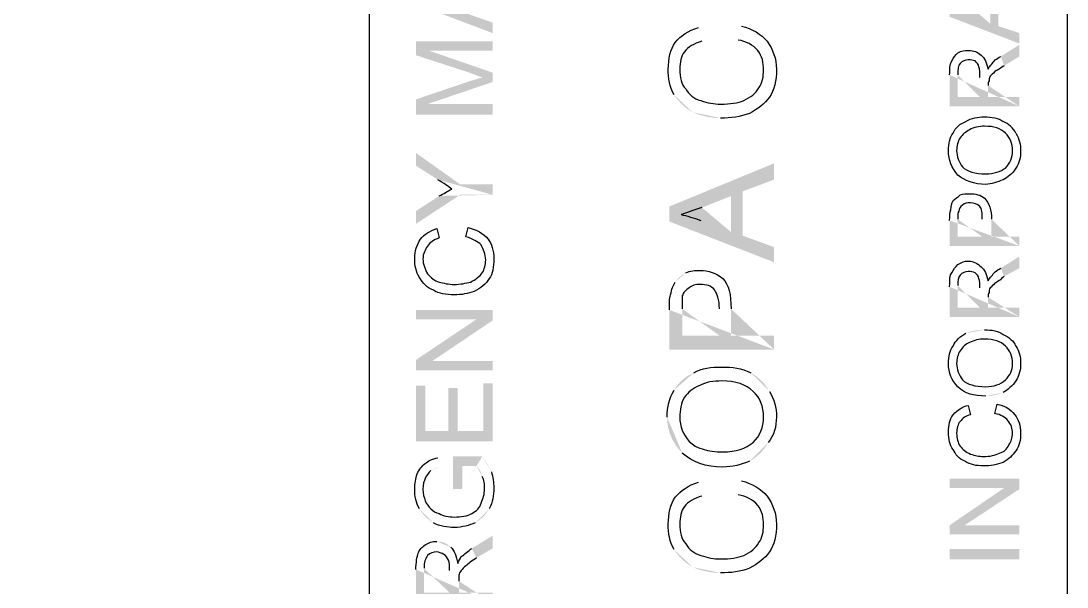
# Model space of a CAD drawing. Header units: feet. Extents: x -88.4 to -52.7, y -30 to -2.4.
# Drawn here: x -54.986 to -53.485, y -10.861 to -10.049 of the extents above; entities that cross this region are included whole.
import ezdxf

# ---------------------------------------------------------------- set-up
doc = ezdxf.new("R2010")
doc.units = ezdxf.units.FT
doc.header["$LTSCALE"] = 0.3
doc.header["$MEASUREMENT"] = 0
doc.layers.add('PDF_Geometry', color=7, linetype='Continuous')
doc.layers.add('PDF_Solid Fills', color=7, linetype='Continuous')

msp = doc.modelspace()

# ---------------------------------------------------------------- hatches: boundary and pattern name
at = {"layer": 'PDF_Solid Fills', "transparency": 33554559}
h = msp.add_hatch(color=256, dxfattribs=at)
h.paths.add_polyline_path([(-54.3095, -10.0662), (-54.4196, -10.0245), (-54.4196, -10.0095), (-54.3095, -9.9627), (-54.3095, -9.9794), (-54.3429, -9.9927), (-54.3429, -10.0395), (-54.3095, -10.0511)], flags=0)
h.paths.add_polyline_path([(-54.3545, -10.0345), (-54.3545, -9.9978), (-54.3846, -10.0095)], flags=0)
h.paths.add_polyline_path([(-54.408, -10.0161, 0.021502), (-54.3846, -10.0095)], flags=0)
h.paths.add_polyline_path([(-54.3863, -10.0228), (-54.3545, -10.0345)], flags=0)
h = msp.add_hatch(color=256, dxfattribs=at)
h.paths.add_polyline_path([(-53.5538, -10.0812), (-53.6539, -10.0428), (-53.6539, -10.0278), (-53.5538, -9.9877), (-53.5538, -10.0028), (-53.5839, -10.0145), (-53.5839, -10.0561), (-53.5538, -10.0662)], flags=0)
h.paths.add_polyline_path([(-53.5956, -10.0528), (-53.5956, -10.0178), (-53.6222, -10.0295)], flags=0)
h.paths.add_polyline_path([(-53.6239, -10.0411), (-53.5956, -10.0528)], flags=0)
h = msp.add_hatch(color=256, dxfattribs=at)
h.paths.add_polyline_path([(-53.9575, -10.0762), (-53.9525, -10.0562)], flags=0)
h.paths.add_polyline_path([(-54.0226, -10.1798, 0.101821), (-53.9825, -10.1881)], flags=0)
h.paths.add_polyline_path([(-54.0493, -10.1547, 0.121522), (-54.0226, -10.1798)], flags=0)
h.paths.add_polyline_path([(-54.0142, -10.0579), (-54.0092, -10.0779)], flags=0)
for points in [[(-54.3095, -10.183), (-54.4196, -10.183), (-54.4196, -10.1613), (-54.3412, -10.1347), (-54.3412, -10.1347, 0.02074), (-54.3245, -10.1297), (-54.3245, -10.1297, -0.012173), (-54.3429, -10.1229), (-54.3429, -10.1229), (-54.4196, -10.0979), (-54.4196, -10.0779), (-54.3095, -10.0779), (-54.3095, -10.0912), (-54.4013, -10.0912), (-54.3095, -10.1229), (-54.3095, -10.1363), (-54.403, -10.168), (-54.3095, -10.168)], [(-54.3095, -10.5503), (-54.4196, -10.5503), (-54.4196, -10.5352), (-54.3329, -10.4769), (-54.4196, -10.4769), (-54.4196, -10.4634), (-54.3095, -10.4634), (-54.3095, -10.4785), (-54.3963, -10.5369), (-54.3095, -10.5369)], [(-54.3095, -10.6521), (-54.4196, -10.6521), (-54.4196, -10.572), (-54.4063, -10.572), (-54.4063, -10.6371), (-54.373, -10.6371), (-54.373, -10.5753), (-54.3596, -10.5753), (-54.3596, -10.6371), (-54.3229, -10.6371), (-54.3229, -10.5686), (-54.3095, -10.5686)], [(-53.5538, -10.7856), (-53.6539, -10.7856), (-53.6539, -10.7723), (-53.5756, -10.7188), (-53.6539, -10.7188), (-53.6539, -10.7055), (-53.5538, -10.7055), (-53.5538, -10.7205), (-53.6322, -10.7723), (-53.5538, -10.7723)]]:
    msp.add_hatch(color=256, dxfattribs=at).paths.add_polyline_path(points)
h = msp.add_hatch(color=256, dxfattribs=at)
h.paths.add_polyline_path([(-53.5538, -10.1713), (-53.6539, -10.1713), (-53.6539, -10.1262)], flags=0)
h.paths.add_polyline_path([(-53.5806, -10.0996), (-53.5538, -10.0829), (-53.5538, -10.0996), (-53.5756, -10.1129)], flags=0)
h.paths.add_polyline_path([(-53.5989, -10.1413), (-53.5989, -10.158), (-53.5538, -10.158), (-53.5538, -10.1713)], flags=0)
h.paths.add_polyline_path([(-53.6106, -10.158), (-53.6106, -10.1297)], flags=0)
h.paths.add_polyline_path([(-53.6422, -10.1262), (-53.6422, -10.158), (-53.6106, -10.158)], flags=0)
h = msp.add_hatch(color=256, dxfattribs=at)
h.paths.add_polyline_path([(-54.3095, -10.2982), (-54.3562, -10.2982), (-54.4196, -10.34), (-54.4196, -10.3216), (-54.3863, -10.2999)], flags=0)
h.paths.add_polyline_path([(-54.388, -10.2766), (-54.4196, -10.2564), (-54.4196, -10.2381), (-54.3562, -10.2832), (-54.3095, -10.2832), (-54.3095, -10.2982)], flags=0)
h = msp.add_hatch(color=256, dxfattribs=at)
h.paths.add_polyline_path([(-53.9058, -10.395), (-54.056, -10.3366), (-54.056, -10.3149), (-53.9058, -10.2531), (-53.9058, -10.2764), (-53.9509, -10.2932), (-53.9509, -10.3567), (-53.9058, -10.3733)], flags=0)
h.paths.add_polyline_path([(-53.9675, -10.3517), (-53.9675, -10.2999), (-54.0092, -10.3166)], flags=0)
h.paths.add_polyline_path([(-54.0109, -10.3349), (-53.9675, -10.3517)], flags=0)
h = msp.add_hatch(color=256, dxfattribs=at)
h.paths.add_polyline_path([(-53.5538, -10.3717), (-53.6539, -10.3717), (-53.6539, -10.335)], flags=0)
h.paths.add_polyline_path([(-53.5939, -10.3332), (-53.5939, -10.3583), (-53.5538, -10.3583), (-53.5538, -10.3717)], flags=0)
h.paths.add_polyline_path([(-53.6072, -10.3583), (-53.6072, -10.3332)], flags=0)
h.paths.add_polyline_path([(-53.6422, -10.3332), (-53.6422, -10.3583), (-53.6072, -10.3583)], flags=0)
h = msp.add_hatch(color=256, dxfattribs=at)
h.paths.add_polyline_path([(-53.5538, -10.4735), (-53.6539, -10.4735), (-53.6539, -10.4301)], flags=0)
h.paths.add_polyline_path([(-53.5806, -10.4034), (-53.5538, -10.3867), (-53.5538, -10.4034), (-53.5756, -10.4151)], flags=0)
h.paths.add_polyline_path([(-53.5989, -10.4451), (-53.5989, -10.4601), (-53.5538, -10.4601), (-53.5538, -10.4735)], flags=0)
h.paths.add_polyline_path([(-53.6106, -10.4601), (-53.6106, -10.4318)], flags=0)
h.paths.add_polyline_path([(-53.6422, -10.4284), (-53.6422, -10.4601), (-53.6106, -10.4601)], flags=0)
h = msp.add_hatch(color=256, dxfattribs=at)
h.paths.add_polyline_path([(-53.9058, -10.5202), (-54.056, -10.5202), (-54.056, -10.4634)], flags=0)
h.paths.add_polyline_path([(-54.0326, -10.4101, 0.129651), (-54.0476, -10.4234)], flags=0)
h.paths.add_polyline_path([(-53.9675, -10.4618), (-53.9675, -10.5002), (-53.9058, -10.5002), (-53.9058, -10.5202)], flags=0)
h.paths.add_polyline_path([(-53.9842, -10.5002), (-53.9842, -10.4618)], flags=0)
h.paths.add_polyline_path([(-54.0376, -10.4618), (-54.0376, -10.5002), (-53.9842, -10.5002)], flags=0)
h = msp.add_hatch(color=256, dxfattribs=at)
h.paths.add_polyline_path([(-53.6039, -10.4919, 0.099135), (-53.6306, -10.4969)], flags=0)
h.paths.add_polyline_path([(-53.6022, -10.587, 0.096189), (-53.5772, -10.582)], flags=0)
h = msp.add_hatch(color=256, dxfattribs=at)
h.paths.add_polyline_path([(-54.0593, -10.6171, 0.199149), (-54.0376, -10.6687)], flags=0)
h.paths.add_polyline_path([(-54.021, -10.5536, 0.164911), (-54.0493, -10.5786)], flags=0)
h.paths.add_polyline_path([(-53.9125, -10.5803, 0.140625), (-53.9392, -10.5536)], flags=0)
h.paths.add_polyline_path([(-53.9409, -10.6805, 0.138891), (-53.9142, -10.6537)], flags=0)
h = msp.add_hatch(color=256, dxfattribs=at)
h.paths.add_polyline_path([(-54.3529, -10.7205), (-54.3663, -10.7205), (-54.3663, -10.6737), (-54.3245, -10.6737)], flags=0)
h.paths.add_polyline_path([(-54.3112, -10.6955, 0.040188), (-54.3245, -10.6737)], flags=0)
h.paths.add_polyline_path([(-54.3345, -10.7689, 0.125), (-54.3145, -10.7489)], flags=0)
h.paths.add_polyline_path([(-54.4146, -10.7489, 0.125), (-54.3946, -10.7689)], flags=0)
h.paths.add_polyline_path([(-54.388, -10.6754), (-54.3846, -10.6888)], flags=0)
h.paths.add_polyline_path([(-54.3846, -10.6888, 0.063349), (-54.398, -10.6938)], flags=0)
h.paths.add_polyline_path([(-54.3245, -10.7022, 0.13556), (-54.3329, -10.6872)], flags=0)
h.paths.add_polyline_path([(-54.3329, -10.6872), (-54.3529, -10.6872), (-54.3529, -10.7205)], flags=0)
h = msp.add_hatch(color=256, dxfattribs=at)
h.paths.add_polyline_path([(-53.9575, -10.7288), (-53.9525, -10.7088)], flags=0)
h.paths.add_polyline_path([(-54.0226, -10.8324, 0.101821), (-53.9825, -10.8407)], flags=0)
h.paths.add_polyline_path([(-54.0493, -10.8073, 0.121522), (-54.0226, -10.8324)], flags=0)
h.paths.add_polyline_path([(-54.0142, -10.7105), (-54.0092, -10.7305)], flags=0)
h = msp.add_hatch(color=256, dxfattribs=at)
h.paths.add_polyline_path([(-54.3095, -10.8842), (-54.4196, -10.8842), (-54.4196, -10.8357)], flags=0)
h.paths.add_polyline_path([(-54.3696, -10.8039, 0.204455), (-54.3896, -10.7956)], flags=0)
h.paths.add_polyline_path([(-54.3395, -10.8056), (-54.3095, -10.7873), (-54.3095, -10.8056), (-54.3329, -10.8191)], flags=0)
h.paths.add_polyline_path([(-54.358, -10.8524), (-54.358, -10.8691), (-54.3095, -10.8691), (-54.3095, -10.8842)], flags=0)
h.paths.add_polyline_path([(-54.3713, -10.8691), (-54.3713, -10.8374)], flags=0)
h.paths.add_polyline_path([(-54.408, -10.8341), (-54.408, -10.8691), (-54.3713, -10.8691)], flags=0)

# ---------------------------------------------------------------- linework, layer by layer
at = {"layer": 'PDF_Geometry', "lineweight": 25}
msp.add_lwpolyline([(-68.9998, -12.4632), (-68.9998, -2.4479), (-53.4855, -2.4479), (-53.4855, -12.4632)], close=True, dxfattribs=at)
for points in [[(-54.4864, -12.4632), (-54.4864, -2.4479)], [(-54.3896, -10.3467), (-54.3863, -10.36)], [(-54.3479, -10.3583), (-54.3445, -10.345)], [(-53.6272, -10.6003), (-53.6239, -10.6137)], [(-53.5889, -10.6121), (-53.5856, -10.5986)]]:
    msp.add_lwpolyline(points, dxfattribs=at)
msp.add_lwpolyline([(-53.5588, -10.2098, 0.177917), (-53.5772, -10.193)], format="xyb", dxfattribs=at)
for points in [[(-54.0476, -10.0796), (-54.0393, -10.0696), (-54.0293, -10.0629), (-54.0142, -10.0579)], [(-53.9525, -10.0562), (-53.9375, -10.0596), (-53.9242, -10.0679), (-53.9159, -10.0779)], [(-54.0576, -10.118), (-54.0576, -10.103), (-54.0543, -10.0896), (-54.0476, -10.0796)], [(-54.0092, -10.0779), (-54.021, -10.0812), (-54.0293, -10.0862), (-54.0343, -10.093)], [(-53.9292, -10.0912), (-53.9359, -10.0829), (-53.9459, -10.0779), (-53.9575, -10.0762)], [(-53.9159, -10.0779), (-53.9074, -10.0896), (-53.9024, -10.103), (-53.9024, -10.118)], [(-54.0343, -10.093), (-54.0393, -10.0997), (-54.041, -10.108), (-54.041, -10.118)], [(-53.9209, -10.1197), (-53.9209, -10.108), (-53.9225, -10.0997), (-53.9292, -10.0912)], [(-53.6506, -10.1062), (-53.6489, -10.1012), (-53.6456, -10.0979), (-53.6422, -10.0946)], [(-53.6422, -10.0946), (-53.6372, -10.0912), (-53.6322, -10.0912), (-53.6272, -10.0912)], [(-53.6272, -10.0912), (-53.6189, -10.0912), (-53.6139, -10.0929), (-53.6089, -10.0979)], [(-53.6089, -10.0979), (-53.6039, -10.1012), (-53.6006, -10.1096), (-53.5989, -10.1179)], [(-53.5939, -10.1112), (-53.5906, -10.1062), (-53.5872, -10.1029), (-53.5806, -10.0996)], [(-53.6539, -10.1262), (-53.6539, -10.1179), (-53.6539, -10.1112), (-53.6506, -10.1062)], [(-53.6389, -10.1096), (-53.6422, -10.1129), (-53.6422, -10.1179), (-53.6422, -10.1262)], [(-53.6272, -10.1046), (-53.6322, -10.1046), (-53.6356, -10.1062), (-53.6389, -10.1096)], [(-53.6172, -10.1062), (-53.6206, -10.1046), (-53.6239, -10.1046), (-53.6272, -10.1046)], [(-53.6122, -10.1146), (-53.6122, -10.1112), (-53.6156, -10.1079), (-53.6172, -10.1062)], [(-53.6106, -10.1297), (-53.6106, -10.1229), (-53.6106, -10.1179), (-53.6122, -10.1146)], [(-53.5989, -10.1179), (-53.5972, -10.1146), (-53.5956, -10.1129), (-53.5939, -10.1112)], [(-53.5756, -10.1129), (-53.5806, -10.1162), (-53.5856, -10.1196), (-53.5889, -10.1212)], [(-54.0493, -10.1547), (-54.056, -10.143), (-54.0576, -10.1313), (-54.0576, -10.118)], [(-54.041, -10.118), (-54.041, -10.1297), (-54.0393, -10.1397), (-54.0326, -10.1463)], [(-53.9275, -10.1447), (-53.9225, -10.138), (-53.9209, -10.128), (-53.9209, -10.1197)], [(-53.9024, -10.118), (-53.9024, -10.1347), (-53.9058, -10.148), (-53.9125, -10.158)], [(-53.5956, -10.1279), (-53.5972, -10.1313), (-53.5972, -10.133), (-53.5972, -10.1347)], [(-53.5889, -10.1212), (-53.5922, -10.1246), (-53.5939, -10.1262), (-53.5956, -10.1279)], [(-53.9492, -10.1631), (-53.9392, -10.158), (-53.9325, -10.153), (-53.9275, -10.1447)], [(-53.5972, -10.1347), (-53.5989, -10.1363), (-53.5989, -10.138), (-53.5989, -10.1413)], [(-54.0326, -10.1463), (-54.0276, -10.1547), (-54.021, -10.1598), (-54.0109, -10.1631)], [(-53.9125, -10.158), (-53.9192, -10.1681), (-53.9292, -10.1748), (-53.9409, -10.1814)], [(-54.0109, -10.1631), (-54.0009, -10.1664), (-53.9925, -10.1681), (-53.9825, -10.1681)], [(-53.9825, -10.1681), (-53.9692, -10.1681), (-53.9575, -10.1664), (-53.9492, -10.1631)], [(-53.9409, -10.1814), (-53.9542, -10.1864), (-53.9675, -10.1881), (-53.9825, -10.1881)], [(-53.6306, -10.193), (-53.6222, -10.188), (-53.6139, -10.1863), (-53.6039, -10.1863)], [(-53.6039, -10.1863), (-53.5939, -10.1863), (-53.5839, -10.188), (-53.5772, -10.193)], [(-53.6489, -10.2098), (-53.6456, -10.2014), (-53.6389, -10.1963), (-53.6306, -10.193)], [(-53.6256, -10.2048), (-53.6306, -10.2081), (-53.6356, -10.2114), (-53.6389, -10.2164)], [(-53.6039, -10.1998), (-53.6122, -10.1998), (-53.6189, -10.2014), (-53.6256, -10.2048)], [(-53.5739, -10.2098), (-53.5806, -10.2031), (-53.5906, -10.1998), (-53.6039, -10.1998)], [(-53.6556, -10.2348), (-53.6556, -10.2248), (-53.6539, -10.2164), (-53.6489, -10.2098)], [(-53.6389, -10.2164), (-53.6422, -10.2214), (-53.6439, -10.2281), (-53.6439, -10.2348)], [(-53.5638, -10.2348), (-53.5638, -10.2248), (-53.5671, -10.2164), (-53.5739, -10.2098)], [(-53.5588, -10.2098), (-53.5538, -10.2181), (-53.5521, -10.2264), (-53.5521, -10.2348)], [(-53.6422, -10.2699), (-53.6506, -10.2598), (-53.6556, -10.2481), (-53.6556, -10.2348)], [(-53.6439, -10.2348), (-53.6439, -10.2431), (-53.6406, -10.2514), (-53.6356, -10.2581)], [(-53.5739, -10.2598), (-53.5671, -10.2531), (-53.5638, -10.2448), (-53.5638, -10.2348)], [(-53.5521, -10.2348), (-53.5521, -10.2448), (-53.5538, -10.2531), (-53.5588, -10.2598)], [(-53.6356, -10.2581), (-53.6289, -10.2648), (-53.6172, -10.2682), (-53.6022, -10.2682)], [(-53.6022, -10.2682), (-53.5906, -10.2682), (-53.5806, -10.2648), (-53.5739, -10.2598)], [(-53.5588, -10.2598), (-53.5638, -10.2682), (-53.5705, -10.2732), (-53.5772, -10.2766)], [(-54.368, -10.2899), (-54.373, -10.2866), (-54.3796, -10.2816), (-54.388, -10.2766)], [(-53.6022, -10.2832), (-53.6189, -10.2832), (-53.6322, -10.2782), (-53.6422, -10.2699)], [(-53.5772, -10.2766), (-53.5856, -10.2799), (-53.5939, -10.2832), (-53.6022, -10.2832)], [(-54.3863, -10.2999), (-54.3796, -10.2966), (-54.3746, -10.2932), (-54.368, -10.2899)], [(-53.6522, -10.3199), (-53.6522, -10.3149), (-53.6506, -10.3099), (-53.6489, -10.3066)], [(-53.6489, -10.3066), (-53.6456, -10.3032), (-53.6422, -10.3016), (-53.6389, -10.2982)], [(-53.6389, -10.2982), (-53.6339, -10.2966), (-53.6306, -10.2966), (-53.6256, -10.2966)], [(-53.6239, -10.3099), (-53.6289, -10.3099), (-53.6322, -10.3099), (-53.6356, -10.3132)], [(-53.6256, -10.2966), (-53.6172, -10.2966), (-53.6089, -10.2982), (-53.6039, -10.3032)], [(-53.6106, -10.3149), (-53.6139, -10.3116), (-53.6189, -10.3099), (-53.6239, -10.3099)], [(-53.6039, -10.3032), (-53.5972, -10.3099), (-53.5939, -10.3199), (-53.5939, -10.3332)], [(-54.0092, -10.3166), (-54.021, -10.3199), (-54.0326, -10.3249), (-54.0393, -10.3266)], [(-53.6539, -10.335), (-53.6539, -10.3282), (-53.6539, -10.3232), (-53.6522, -10.3199)], [(-53.6406, -10.3216), (-53.6422, -10.3232), (-53.6422, -10.3266), (-53.6422, -10.3332)], [(-53.6356, -10.3132), (-53.6389, -10.3149), (-53.6406, -10.3182), (-53.6406, -10.3216)], [(-53.6072, -10.3332), (-53.6072, -10.3249), (-53.6072, -10.3182), (-53.6106, -10.3149)], [(-54.0393, -10.3266), (-54.031, -10.3282), (-54.021, -10.3316), (-54.0109, -10.3349)], [(-54.413, -10.3617), (-54.408, -10.355), (-54.3996, -10.35), (-54.3896, -10.3467)], [(-54.3445, -10.345), (-54.3329, -10.3483), (-54.3229, -10.3533), (-54.3162, -10.3617)], [(-54.4213, -10.39), (-54.4213, -10.3783), (-54.418, -10.37), (-54.413, -10.3617)], [(-54.3863, -10.36), (-54.3946, -10.3633), (-54.3996, -10.3667), (-54.403, -10.3717)], [(-54.3262, -10.37), (-54.3312, -10.365), (-54.3379, -10.3617), (-54.3479, -10.3583)], [(-54.3195, -10.3917), (-54.3195, -10.3833), (-54.3229, -10.3767), (-54.3262, -10.37)], [(-54.3162, -10.3617), (-54.3112, -10.3683), (-54.3079, -10.3783), (-54.3079, -10.39)], [(-54.403, -10.3717), (-54.4063, -10.3767), (-54.4096, -10.3833), (-54.4096, -10.39)], [(-54.4146, -10.4168), (-54.4196, -10.4084), (-54.4213, -10.4), (-54.4213, -10.39)], [(-54.4096, -10.39), (-54.4096, -10.3983), (-54.4063, -10.4051), (-54.403, -10.4118)], [(-54.3245, -10.4101), (-54.3212, -10.4051), (-54.3195, -10.3983), (-54.3195, -10.3917)], [(-54.3079, -10.39), (-54.3079, -10.4017), (-54.3095, -10.4118), (-54.3145, -10.4184)], [(-53.6506, -10.4101), (-53.6489, -10.4051), (-53.6456, -10.4017), (-53.6422, -10.3983)], [(-53.6422, -10.3983), (-53.6372, -10.395), (-53.6322, -10.3933), (-53.6272, -10.3933)], [(-53.6272, -10.3933), (-53.6189, -10.3933), (-53.6139, -10.3967), (-53.6089, -10.4017)], [(-54.403, -10.4118), (-54.398, -10.4168), (-54.393, -10.4218), (-54.3863, -10.4234)], [(-54.3412, -10.4234), (-54.3345, -10.4201), (-54.3279, -10.4151), (-54.3245, -10.4101)], [(-54.0326, -10.4101), (-54.026, -10.4068), (-54.0192, -10.4068), (-54.0125, -10.4068)], [(-54.0125, -10.4068), (-53.9992, -10.4068), (-53.9892, -10.4101), (-53.9792, -10.4184)], [(-53.6539, -10.4301), (-53.6539, -10.4201), (-53.6539, -10.4134), (-53.6506, -10.4101)], [(-53.6389, -10.4134), (-53.6422, -10.4168), (-53.6422, -10.4218), (-53.6422, -10.4284)], [(-53.6272, -10.4084), (-53.6322, -10.4084), (-53.6356, -10.4101), (-53.6389, -10.4134)], [(-53.6172, -10.4101), (-53.6206, -10.4084), (-53.6239, -10.4084), (-53.6272, -10.4084)], [(-53.6122, -10.4184), (-53.6122, -10.4151), (-53.6156, -10.4118), (-53.6172, -10.4101)], [(-53.6089, -10.4017), (-53.6039, -10.4051), (-53.6006, -10.4134), (-53.5989, -10.4218)], [(-53.5989, -10.4218), (-53.5972, -10.4184), (-53.5956, -10.4168), (-53.5939, -10.4151)], [(-53.5939, -10.4151), (-53.5906, -10.4101), (-53.5872, -10.4068), (-53.5806, -10.4034)], [(-53.5756, -10.4151), (-53.5806, -10.4201), (-53.5856, -10.4234), (-53.5889, -10.4251)], [(-54.3946, -10.4351), (-54.403, -10.4318), (-54.4096, -10.4251), (-54.4146, -10.4168)], [(-54.3863, -10.4234), (-54.3796, -10.4251), (-54.373, -10.4268), (-54.3646, -10.4268)], [(-54.3646, -10.4268), (-54.3562, -10.4268), (-54.3479, -10.4251), (-54.3412, -10.4234)], [(-54.3145, -10.4184), (-54.3195, -10.4268), (-54.3262, -10.4318), (-54.3362, -10.4368)], [(-54.0543, -10.4418), (-54.0526, -10.4334), (-54.051, -10.4284), (-54.0476, -10.4234)], [(-54.0125, -10.4268), (-54.0175, -10.4268), (-54.0243, -10.4284), (-54.0276, -10.4318)], [(-53.9909, -10.4351), (-53.9959, -10.4284), (-54.0025, -10.4268), (-54.0125, -10.4268)], [(-53.9792, -10.4184), (-53.9709, -10.4268), (-53.9675, -10.4418), (-53.9675, -10.4618)], [(-53.6106, -10.4318), (-53.6106, -10.4268), (-53.6106, -10.4218), (-53.6122, -10.4184)], [(-53.5889, -10.4251), (-53.5922, -10.4284), (-53.5939, -10.4301), (-53.5956, -10.4318)], [(-54.3646, -10.4418), (-54.3763, -10.4418), (-54.3863, -10.4401), (-54.3946, -10.4351)], [(-54.3362, -10.4368), (-54.3445, -10.4401), (-54.3545, -10.4418), (-54.3646, -10.4418)], [(-54.056, -10.4634), (-54.056, -10.4534), (-54.056, -10.4468), (-54.0543, -10.4418)], [(-54.0276, -10.4318), (-54.0326, -10.4351), (-54.036, -10.4384), (-54.0376, -10.4434)], [(-54.0376, -10.4434), (-54.0376, -10.4468), (-54.0376, -10.4534), (-54.0376, -10.4618)], [(-53.9842, -10.4618), (-53.9842, -10.4484), (-53.9875, -10.4401), (-53.9909, -10.4351)], [(-53.5972, -10.4384), (-53.5989, -10.4401), (-53.5989, -10.4418), (-53.5989, -10.4451)], [(-53.5956, -10.4318), (-53.5972, -10.4334), (-53.5972, -10.4368), (-53.5972, -10.4384)], [(-53.6489, -10.5152), (-53.6456, -10.5069), (-53.6389, -10.5019), (-53.6306, -10.4969)], [(-53.6039, -10.5052), (-53.6122, -10.5052), (-53.6189, -10.5069), (-53.6256, -10.5102)], [(-53.6039, -10.4919), (-53.5939, -10.4919), (-53.5839, -10.4935), (-53.5772, -10.4985)], [(-53.5739, -10.5152), (-53.5806, -10.5085), (-53.5906, -10.5052), (-53.6039, -10.5052)], [(-53.5772, -10.4985), (-53.5688, -10.5019), (-53.5621, -10.5085), (-53.5588, -10.5152)], [(-53.6556, -10.5403), (-53.6556, -10.5302), (-53.6539, -10.5219), (-53.6489, -10.5152)], [(-53.6256, -10.5102), (-53.6306, -10.5119), (-53.6356, -10.5169), (-53.6389, -10.5219)], [(-53.5638, -10.5403), (-53.5638, -10.5302), (-53.5671, -10.5219), (-53.5739, -10.5152)], [(-53.5588, -10.5152), (-53.5538, -10.5235), (-53.5521, -10.5302), (-53.5521, -10.5403)], [(-53.6389, -10.5219), (-53.6422, -10.5269), (-53.6439, -10.5335), (-53.6439, -10.5403)], [(-54.021, -10.5536), (-54.0092, -10.547), (-53.9959, -10.5453), (-53.9809, -10.5453)], [(-53.9809, -10.5453), (-53.9659, -10.5453), (-53.9525, -10.547), (-53.9392, -10.5536)], [(-53.6422, -10.5736), (-53.6506, -10.5653), (-53.6556, -10.5536), (-53.6556, -10.5403)], [(-53.6439, -10.5403), (-53.6439, -10.5486), (-53.6406, -10.557), (-53.6356, -10.5636)], [(-53.5739, -10.5636), (-53.5671, -10.557), (-53.5638, -10.5503), (-53.5638, -10.5403)], [(-53.5521, -10.5403), (-53.5521, -10.5486), (-53.5538, -10.557), (-53.5588, -10.5653)], [(-53.9809, -10.5653), (-53.9925, -10.5653), (-54.0042, -10.567), (-54.0125, -10.572)], [(-53.9359, -10.5803), (-53.9459, -10.5703), (-53.9609, -10.5653), (-53.9809, -10.5653)], [(-53.6356, -10.5636), (-53.6289, -10.5703), (-53.6172, -10.5736), (-53.6022, -10.5736)], [(-53.6022, -10.5736), (-53.5906, -10.5736), (-53.5806, -10.5703), (-53.5739, -10.5636)], [(-53.5588, -10.5653), (-53.5638, -10.572), (-53.5705, -10.5786), (-53.5772, -10.582)], [(-54.0593, -10.6171), (-54.0593, -10.602), (-54.056, -10.5903), (-54.0493, -10.5786)], [(-54.0125, -10.572), (-54.0226, -10.5753), (-54.0293, -10.582), (-54.0343, -10.5886)], [(-53.9209, -10.6171), (-53.9209, -10.602), (-53.9259, -10.5886), (-53.9359, -10.5803)], [(-53.9125, -10.5803), (-53.9058, -10.592), (-53.9024, -10.6036), (-53.9024, -10.6171)], [(-53.6022, -10.587), (-53.6189, -10.587), (-53.6322, -10.5836), (-53.6422, -10.5736)], [(-54.0343, -10.5886), (-54.0393, -10.597), (-54.041, -10.607), (-54.041, -10.6171)], [(-53.6489, -10.6137), (-53.6422, -10.607), (-53.6356, -10.602), (-53.6272, -10.6003)], [(-53.5856, -10.5986), (-53.5756, -10.6003), (-53.5671, -10.6053), (-53.5605, -10.6137)], [(-54.041, -10.6171), (-54.041, -10.6304), (-54.036, -10.6421), (-54.0276, -10.6521)], [(-53.9359, -10.6537), (-53.9259, -10.6437), (-53.9209, -10.6321), (-53.9209, -10.6171)], [(-53.9024, -10.6171), (-53.9024, -10.6304), (-53.9058, -10.6437), (-53.9142, -10.6537)], [(-53.6556, -10.6387), (-53.6556, -10.6287), (-53.6539, -10.6204), (-53.6489, -10.6137)], [(-53.6389, -10.6237), (-53.6422, -10.6271), (-53.6439, -10.6337), (-53.6439, -10.6404)], [(-53.6239, -10.6137), (-53.6306, -10.6154), (-53.6356, -10.6187), (-53.6389, -10.6237)], [(-53.5705, -10.6221), (-53.5739, -10.6171), (-53.5806, -10.6137), (-53.5889, -10.6121)], [(-53.5638, -10.6404), (-53.5638, -10.6337), (-53.5655, -10.6271), (-53.5705, -10.6221)], [(-53.5605, -10.6137), (-53.5555, -10.6204), (-53.5521, -10.6287), (-53.5521, -10.6404)], [(-53.6489, -10.6637), (-53.6539, -10.6571), (-53.6556, -10.6487), (-53.6556, -10.6387)], [(-53.6439, -10.6404), (-53.6439, -10.6471), (-53.6422, -10.6537), (-53.6389, -10.6587)], [(-53.5688, -10.6571), (-53.5655, -10.6521), (-53.5638, -10.6471), (-53.5638, -10.6404)], [(-53.5521, -10.6404), (-53.5521, -10.6504), (-53.5538, -10.6587), (-53.5588, -10.6654)], [(-54.0276, -10.6521), (-54.0175, -10.6621), (-54.0009, -10.6671), (-53.9792, -10.6671)], [(-53.9792, -10.6671), (-53.9609, -10.6671), (-53.9459, -10.6621), (-53.9359, -10.6537)], [(-53.9792, -10.6888), (-54.0042, -10.6888), (-54.0226, -10.6822), (-54.0376, -10.6687)], [(-53.6322, -10.6805), (-53.6406, -10.6772), (-53.6456, -10.6704), (-53.6489, -10.6637)], [(-53.6389, -10.6587), (-53.6356, -10.6637), (-53.6306, -10.6671), (-53.6239, -10.6704)], [(-53.6239, -10.6704), (-53.6172, -10.6721), (-53.6122, -10.6737), (-53.6056, -10.6737)], [(-53.6056, -10.6737), (-53.5956, -10.6737), (-53.5889, -10.6721), (-53.5822, -10.6687)], [(-53.5822, -10.6687), (-53.5756, -10.6671), (-53.5721, -10.6637), (-53.5688, -10.6571)], [(-53.5588, -10.6654), (-53.5638, -10.6721), (-53.5688, -10.6772), (-53.5772, -10.6822)], [(-54.418, -10.6988), (-54.4146, -10.6922), (-54.4113, -10.6872), (-54.4063, -10.6838)], [(-54.4063, -10.6838), (-54.403, -10.6805), (-54.3963, -10.6772), (-54.388, -10.6754)], [(-53.9409, -10.6805), (-53.9525, -10.6855), (-53.9659, -10.6888), (-53.9792, -10.6888)], [(-53.6056, -10.6872), (-53.6156, -10.6872), (-53.6239, -10.6855), (-53.6322, -10.6805)], [(-53.5772, -10.6822), (-53.5856, -10.6855), (-53.5956, -10.6872), (-53.6056, -10.6872)], [(-54.4213, -10.7205), (-54.4213, -10.7122), (-54.4196, -10.7055), (-54.418, -10.6988)], [(-54.398, -10.6938), (-54.4013, -10.6972), (-54.4046, -10.7005), (-54.4063, -10.7055)], [(-54.3112, -10.6955), (-54.3095, -10.7038), (-54.3079, -10.7105), (-54.3079, -10.7188)], [(-54.4063, -10.7055), (-54.408, -10.7088), (-54.4096, -10.7138), (-54.4096, -10.7205)], [(-54.3212, -10.7205), (-54.3212, -10.7138), (-54.3212, -10.7072), (-54.3245, -10.7022)], [(-54.0476, -10.7322), (-54.0393, -10.7222), (-54.0293, -10.7155), (-54.0142, -10.7105)], [(-53.9525, -10.7088), (-53.9375, -10.7122), (-53.9242, -10.7205), (-53.9159, -10.7305)], [(-54.4146, -10.7489), (-54.4196, -10.7405), (-54.4213, -10.7305), (-54.4213, -10.7205)], [(-54.4096, -10.7205), (-54.4096, -10.7272), (-54.408, -10.7322), (-54.4063, -10.7372)], [(-54.3262, -10.7405), (-54.3229, -10.7338), (-54.3212, -10.7272), (-54.3212, -10.7205)], [(-54.3079, -10.7188), (-54.3079, -10.7305), (-54.3095, -10.7388), (-54.3145, -10.7489)], [(-54.0092, -10.7305), (-54.021, -10.7338), (-54.0293, -10.7388), (-54.0343, -10.7456)], [(-53.9292, -10.7438), (-53.9359, -10.7355), (-53.9459, -10.7305), (-53.9575, -10.7288)], [(-53.9159, -10.7305), (-53.9074, -10.7422), (-53.9024, -10.7556), (-53.9024, -10.7706)], [(-54.4063, -10.7372), (-54.4046, -10.7422), (-54.4013, -10.7456), (-54.398, -10.7489)], [(-54.3395, -10.7556), (-54.3329, -10.7523), (-54.3279, -10.7473), (-54.3262, -10.7405)], [(-54.0576, -10.7706), (-54.0576, -10.7556), (-54.0543, -10.7422), (-54.0476, -10.7322)], [(-54.0343, -10.7456), (-54.0393, -10.7523), (-54.041, -10.7606), (-54.041, -10.7706)], [(-53.9209, -10.7723), (-53.9209, -10.7606), (-53.9225, -10.7523), (-53.9292, -10.7438)], [(-54.398, -10.7489), (-54.3946, -10.7523), (-54.3913, -10.7539), (-54.3863, -10.7556)], [(-54.3863, -10.7556), (-54.3796, -10.7589), (-54.373, -10.7606), (-54.3646, -10.7606)], [(-54.3646, -10.7606), (-54.3545, -10.7606), (-54.3462, -10.7589), (-54.3395, -10.7556)], [(-54.3646, -10.7756), (-54.3746, -10.7756), (-54.3846, -10.7739), (-54.3946, -10.7689)], [(-54.3345, -10.7689), (-54.3429, -10.7723), (-54.3529, -10.7756), (-54.3646, -10.7756)], [(-54.0493, -10.8073), (-54.056, -10.7956), (-54.0576, -10.7839), (-54.0576, -10.7706)], [(-54.041, -10.7706), (-54.041, -10.7823), (-54.0393, -10.7923), (-54.0326, -10.7989)], [(-53.9275, -10.7973), (-53.9225, -10.7906), (-53.9209, -10.7806), (-53.9209, -10.7723)], [(-53.9024, -10.7706), (-53.9024, -10.7873), (-53.9058, -10.8006), (-53.9125, -10.8106)], [(-54.4163, -10.8124), (-54.4146, -10.8073), (-54.4113, -10.8039), (-54.4063, -10.8006)], [(-54.4063, -10.8006), (-54.4013, -10.7973), (-54.3963, -10.7956), (-54.3896, -10.7956)], [(-54.3696, -10.8039), (-54.3646, -10.8089), (-54.3613, -10.8157), (-54.3596, -10.8274)], [(-54.3545, -10.8174), (-54.3495, -10.8141), (-54.3445, -10.8089), (-54.3395, -10.8056)], [(-54.0326, -10.7989), (-54.0276, -10.8073), (-54.021, -10.8124), (-54.0109, -10.8157)], [(-53.9492, -10.8157), (-53.9392, -10.8106), (-53.9325, -10.8056), (-53.9275, -10.7973)], [(-54.4196, -10.8357), (-54.4196, -10.8257), (-54.418, -10.8174), (-54.4163, -10.8124)], [(-54.403, -10.8157), (-54.4063, -10.8207), (-54.408, -10.8257), (-54.408, -10.8341)], [(-54.3896, -10.8106), (-54.3946, -10.8106), (-54.3996, -10.8124), (-54.403, -10.8157)], [(-54.3796, -10.8141), (-54.383, -10.8124), (-54.3863, -10.8106), (-54.3896, -10.8106)], [(-54.373, -10.8224), (-54.3746, -10.8191), (-54.3763, -10.8157), (-54.3796, -10.8141)], [(-54.3596, -10.8274), (-54.358, -10.8224), (-54.3562, -10.8207), (-54.3545, -10.8174)], [(-54.3329, -10.8191), (-54.3395, -10.8241), (-54.3445, -10.8274), (-54.3479, -10.8307)], [(-54.0109, -10.8157), (-54.0009, -10.8191), (-53.9925, -10.8207), (-53.9825, -10.8207)], [(-53.9825, -10.8207), (-53.9692, -10.8207), (-53.9575, -10.8191), (-53.9492, -10.8157)], [(-53.9125, -10.8106), (-53.9192, -10.8207), (-53.9292, -10.8274), (-53.9409, -10.8341)], [(-54.3713, -10.8374), (-54.3713, -10.8307), (-54.3713, -10.8257), (-54.373, -10.8224)], [(-54.3479, -10.8307), (-54.3512, -10.8324), (-54.3529, -10.8357), (-54.3545, -10.8374)], [(-53.9409, -10.8341), (-53.9542, -10.8391), (-53.9675, -10.8407), (-53.9825, -10.8407)], [(-54.3545, -10.8374), (-54.3562, -10.8391), (-54.358, -10.8424), (-54.358, -10.8441)], [(-54.358, -10.8441), (-54.358, -10.8457), (-54.358, -10.8491), (-54.358, -10.8524)]]:
    msp.add_open_spline(points, degree=3, dxfattribs=at)
at = {"layer": 'PDF_Solid Fills', "lineweight": 25, "transparency": 33554559}
msp.add_solid([(-53.6539, -10.8214), (-53.6539, -10.8064), (-53.5539, -10.8214), (-53.5539, -10.8064)], dxfattribs=at)

doc.saveas('drawing.dxf')
